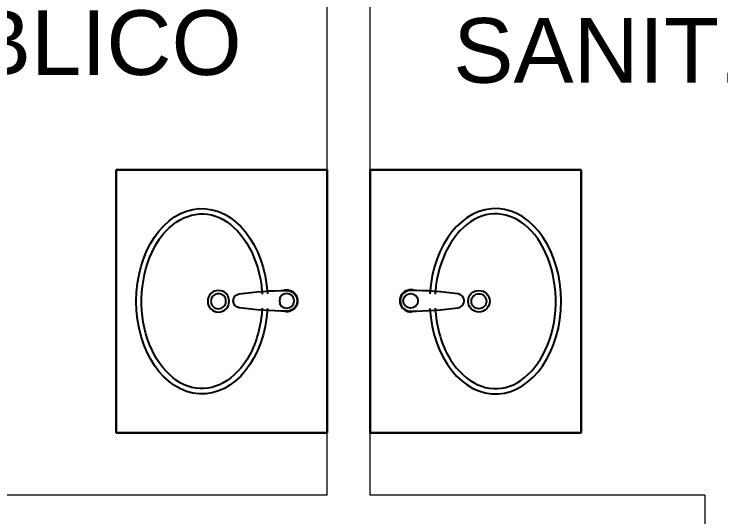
# Model space of a CAD drawing. Header units: metres. Extents: x -22 to 564, y 0 to 143.
# Drawn here: x 30.845 to 32.485, y 52.275 to 53.441 of the extents above; entities that cross this region are included whole.
import ezdxf
from ezdxf.xclip import XClip

# ---------------------------------------------------------------- set-up
doc = ezdxf.new("R2010")
doc.units = ezdxf.units.M
doc.header["$XCLIPFRAME"] = 2
for name, color, linetype in [('TEXTO', 7, 'Continuous'), ('XREF  PB CONJ$0$PARQUE', 251, 'Continuous'), ('XREF PB NEURO-ONCOLOGIA$0$Mobiliario Fijo', 40, 'Continuous')]:
    doc.layers.add(name, color=color, linetype=linetype)
doc.layers.add('XREF PB NEURO-ONCOLOGIA$0$MUROS DE TABLAROCA', color=150, linetype='Continuous', lineweight=13)
doc.styles.add('100 LOCALES 25', font='arial.ttf', dxfattribs={"height": 0.25})

# ---------------------------------------------------------------- blocks, each defined once
blk = doc.blocks.new('XREF PB NEURO-ONCOLOGIA$0$XREF PB NEURO-ONCOLOGIA$0$XR-02$0$LAVABO.NORMATIVO')
for p, q in [((-0.305, -0.49), (-0.305, 0)), ((-0.305, 0), (0.305, 0)), ((0.305, 0), (-0.305, 0)), ((-0.305, 0), (-0.305, -0.49)), ((0.305, -0.49), (0.305, 0)), ((0.305, 0), (0.305, -0.49)), ((0.305, -0.49), (-0.305, -0.49)), ((-0.305, -0.49), (0.305, -0.49))]:
    blk.add_line(p, q)
for centre, radius in [((0.001, -0.0938), 0.0171), ((0, -0.2523), 0.025), ((0, -0.2523), 0.0175)]:
    blk.add_circle(centre, radius)
for centre, radius, start, end in [((0.001, -0.0938), 0.0254, 0, 198.6555), ((0.001, -0.0938), 0.0242, 359.5329, 180.4671), ((0.8216, -0.0871), 0.8447, 180.4671, 187.9569), ((-0.8195, -0.0871), 0.8447, 352.0431, 359.5329), ((0.0011, -0.0938), 0.0254, 341.3375, 0.0036), ((0.001, -0.2018), 0.0162, 187.9569, 352.0431)]:
    blk.add_arc(centre, radius, start, end)
blk.add_ellipse((0, -0.2907), major_axis=(-0.215, 0), ratio=0.709302, start_param=4.791428, end_param=10.916607)
blk.add_open_spline([(-0.0163, -0.1507), (-0.0558, -0.153), (-0.0942, -0.1635), (-0.1837, -0.2123), (-0.2121, -0.2654), (-0.1879, -0.3629), (-0.1336, -0.4082), (0.0089, -0.4403), (0.0926, -0.4256), (0.1966, -0.3523), (0.2151, -0.2979), (0.1733, -0.2026), (0.1106, -0.1621), (0.0301, -0.1518), (0.0232, -0.1511), (0.0163, -0.1507)], degree=3, knots=[4.791428, 4.791428, 4.791428, 4.791428, 5.367357, 5.367357, 6.457084, 6.457084, 7.54681, 7.54681, 8.636537, 8.636537, 9.726264, 9.726264, 10.81599, 10.81599, 10.916607, 10.916607, 10.916607, 10.916607])
blk = doc.blocks.new('XREF PB NEURO-ONCOLOGIA')
at = {"layer": 'XREF PB NEURO-ONCOLOGIA$0$MUROS DE TABLAROCA'}
for p, q in [((18.8517, 13.9296), (18.8517, 14.8062)), ((18.8517, 13.9296), (20.5517, 13.9296)), ((18.8517, 13.0531), (18.8517, 13.8296)), ((18.8517, 13.8296), (20.5517, 13.8296)), ((18.8517, 13.0531), (18.7517, 13.0531))]:
    blk.add_line(p, q, dxfattribs=at)
at = {"layer": 'XREF PB NEURO-ONCOLOGIA$0$Mobiliario Fijo', "xscale": -1, "rotation": 180.00011481456}
blk.add_blockref('XREF PB NEURO-ONCOLOGIA$0$XREF PB NEURO-ONCOLOGIA$0$XR-02$0$LAVABO.NORMATIVO', (19.3017, 13.9296, 0), dxfattribs=at)
at = {"layer": 'XREF PB NEURO-ONCOLOGIA$0$Mobiliario Fijo', "rotation": 359.99988518544}
blk.add_blockref('XREF PB NEURO-ONCOLOGIA$0$XREF PB NEURO-ONCOLOGIA$0$XR-02$0$LAVABO.NORMATIVO', (19.3017, 13.8296, 0), dxfattribs=at)
blk = doc.blocks.new('XREF  PB CONJ')
at = {"layer": 'XREF  PB CONJ$0$PARQUE', "true_color": 0x136734}
h = blk.add_hatch(dxfattribs=at)
h.set_pattern_fill('CROSS', color=116, scale=0.02, angle=90)
edge = h.paths.add_edge_path()
edge.add_line((3.5883, 104.6056), (1.6936, 104.3684))
edge.add_line((1.6936, 104.3684), (2.4784, 17.6083))
edge.add_line((2.4784, 17.6083), (97.731, 17.9336))
edge.add_arc((97.7247, 19.237), 1.3034, 270.2752, 363.1006)
edge.add_line((99.0262, 19.3075), (96.4762, 19.3078))
edge.add_line((96.4762, 19.3078), (96.602, 20.224))
edge.add_line((96.602, 20.224), (62.4128, 20.224))
edge.add_arc((58.6329, 24.6535), 5.8231, 229.52466, 310.47534, ccw=False)
edge.add_line((54.8531, 20.224), (26.2527, 20.2188))
edge.add_line((26.2527, 20.2188), (4.2837, 20.0304))
edge.add_line((4.2837, 20.0304), (4.055, 46.6913))
edge.add_line((4.055, 46.6913), (2.3881, 46.6912))
edge.add_line((2.3881, 46.6912), (2.3881, 54.8033))
edge.add_line((2.3881, 54.8033), (3.9854, 54.8034))
edge.add_line((3.9854, 54.8034), (3.7464, 82.6679))
edge.add_line((3.7464, 82.6679), (3.6185, 95.2556))
edge.add_line((3.6185, 95.2556), (3.5883, 104.6056))

msp = doc.modelspace()

# ---------------------------------------------------------------- block references
at = {"rotation": 90}
msp.add_blockref('XREF PB NEURO-ONCOLOGIA', (45.501, 33.4734), dxfattribs=at)

# ---------------------------------------------------------------- next in the draw order: texts
at = {"layer": 'TEXTO', "char_height": 0.15, "width": 1.674895, "attachment_point": 1, "style": '100 LOCALES 25'}
for s, insert in [('\\pxqc;SANIT. PUBLICO H.', (29.7091, 53.45)), ('\\pxqc;SANIT. PUBLICO M.', (31.8533, 53.4319))]:
    msp.add_mtext(s, dxfattribs=dict(at, insert=insert))

# ---------------------------------------------------------------- next in the draw order: block references
ref = msp.add_blockref('XREF  PB CONJ', (67.8976, 28.71, 0), dxfattribs=dict(rotation=89.50849308405942))
XClip(ref).set_block_clipping_path([(-2.936402334, 82.9334608569), (21.1250270707, 82.9334608569), (21.1250270707, 49.0397586863), (26.6296707885, 49.0397586863), (26.6284018429, 17.4712422498), (-2.8531787476, 17.4341989701)])

doc.saveas('drawing.dxf')
